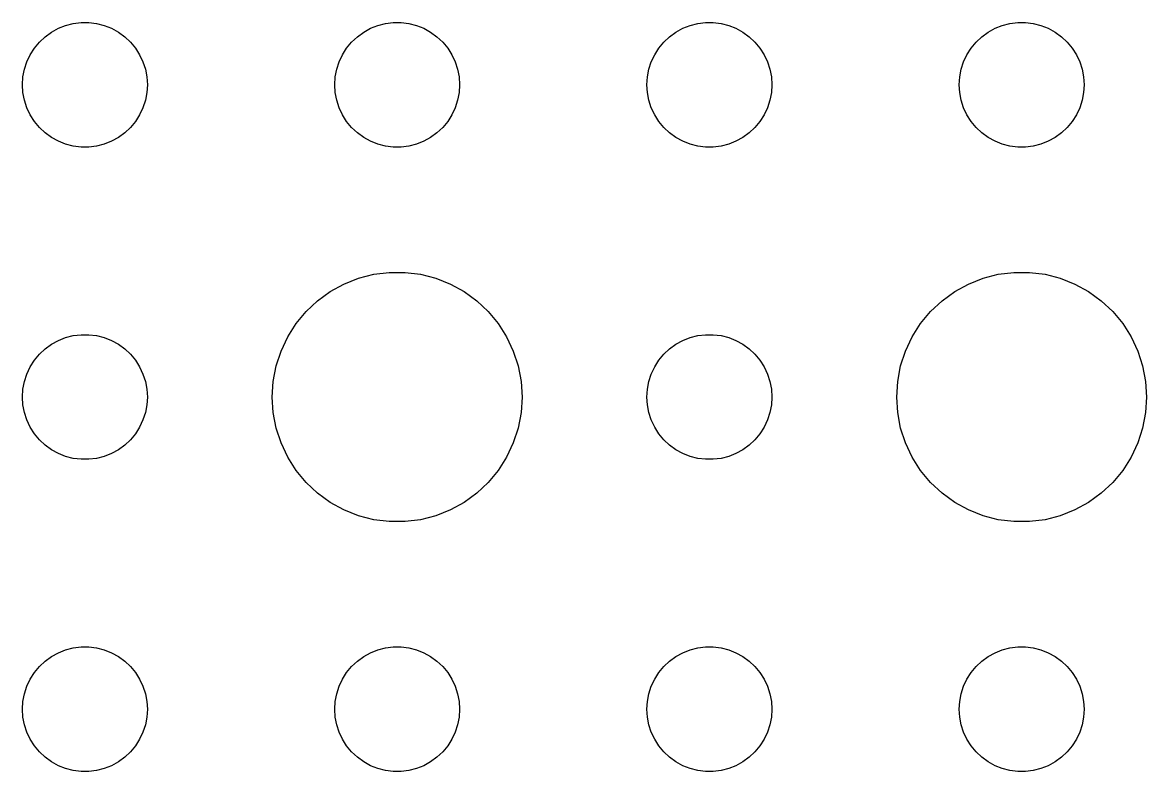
# Model space of a CAD drawing. Header units: metres. Extents: x -112 to 112, y -89 to 89.
# Drawn here: x -84 to -57, y 43.5 to 61.5 of the extents above; entities that cross this region are included whole.
import ezdxf

# ---------------------------------------------------------------- set-up
doc = ezdxf.new("R2010")
doc.units = ezdxf.units.M

msp = doc.modelspace()

# ---------------------------------------------------------------- linework, layer by layer
for p, q in [((-83.3037, 61.2665), (-83.1387, 61.3572)), ((-83.1387, 61.3572), (-82.9635, 61.4266)), ((-82.9635, 61.4266), (-82.7811, 61.4734)), ((-82.7811, 61.4734), (-82.5942, 61.497)), ((-82.5942, 61.497), (-82.4058, 61.497)), ((-82.4058, 61.497), (-82.2189, 61.4734)), ((-82.2189, 61.4734), (-82.0365, 61.4266)), ((-82.0365, 61.4266), (-81.8613, 61.3572)), ((-81.8613, 61.3572), (-81.6963, 61.2665)), ((-75.8037, 61.2665), (-75.6387, 61.3572)), ((-75.6387, 61.3572), (-75.4635, 61.4266)), ((-75.4635, 61.4266), (-75.2811, 61.4734)), ((-75.2811, 61.4734), (-75.0942, 61.497)), ((-75.0942, 61.497), (-74.9058, 61.497)), ((-74.9058, 61.497), (-74.7189, 61.4734)), ((-74.7189, 61.4734), (-74.5365, 61.4266)), ((-74.5365, 61.4266), (-74.3613, 61.3572)), ((-74.3613, 61.3572), (-74.1963, 61.2665)), ((-68.3037, 61.2665), (-68.1387, 61.3572)), ((-68.1387, 61.3572), (-67.9635, 61.4266)), ((-67.9635, 61.4266), (-67.7811, 61.4734)), ((-67.7811, 61.4734), (-67.5942, 61.497)), ((-67.5942, 61.497), (-67.4058, 61.497)), ((-67.4058, 61.497), (-67.2189, 61.4734)), ((-67.2189, 61.4734), (-67.0365, 61.4266)), ((-67.0365, 61.4266), (-66.8613, 61.3572)), ((-66.8613, 61.3572), (-66.6963, 61.2665)), ((-60.8037, 61.2665), (-60.6387, 61.3572)), ((-60.6387, 61.3572), (-60.4635, 61.4266)), ((-60.4635, 61.4266), (-60.2811, 61.4734)), ((-60.2811, 61.4734), (-60.0942, 61.497)), ((-60.0942, 61.497), (-59.9058, 61.497)), ((-59.9058, 61.497), (-59.7189, 61.4734)), ((-59.7189, 61.4734), (-59.5365, 61.4266)), ((-59.5365, 61.4266), (-59.3613, 61.3572)), ((-59.3613, 61.3572), (-59.1963, 61.2665)), ((-83.7135, 60.8817), (-83.5934, 61.0268)), ((-83.5934, 61.0268), (-83.4561, 61.1558)), ((-83.4561, 61.1558), (-83.3037, 61.2665)), ((-81.6963, 61.2665), (-81.5439, 61.1558)), ((-81.5439, 61.1558), (-81.4065, 61.0268)), ((-81.4065, 61.0268), (-81.2865, 60.8817)), ((-76.2135, 60.8817), (-76.0934, 61.0268)), ((-76.0934, 61.0268), (-75.9561, 61.1558)), ((-75.9561, 61.1558), (-75.8037, 61.2665)), ((-74.1963, 61.2665), (-74.0439, 61.1558)), ((-74.0439, 61.1558), (-73.9065, 61.0268)), ((-73.9065, 61.0268), (-73.7865, 60.8817)), ((-68.7135, 60.8817), (-68.5934, 61.0268)), ((-68.5934, 61.0268), (-68.4561, 61.1558)), ((-68.4561, 61.1558), (-68.3037, 61.2665)), ((-66.6963, 61.2665), (-66.5439, 61.1558)), ((-66.5439, 61.1558), (-66.4065, 61.0268)), ((-66.4065, 61.0268), (-66.2865, 60.8817)), ((-61.2135, 60.8817), (-61.0934, 61.0268)), ((-61.0934, 61.0268), (-60.9561, 61.1558)), ((-60.9561, 61.1558), (-60.8037, 61.2665)), ((-59.1963, 61.2665), (-59.0439, 61.1558)), ((-59.0439, 61.1558), (-58.9065, 61.0268)), ((-58.9065, 61.0268), (-58.7865, 60.8817)), ((-83.8145, 60.7226), (-83.7135, 60.8817)), ((-81.2865, 60.8817), (-81.1855, 60.7226)), ((-76.3145, 60.7226), (-76.2135, 60.8817)), ((-73.7865, 60.8817), (-73.6855, 60.7226)), ((-68.8145, 60.7226), (-68.7135, 60.8817)), ((-66.2865, 60.8817), (-66.1855, 60.7226)), ((-61.3145, 60.7226), (-61.2135, 60.8817)), ((-58.7865, 60.8817), (-58.6855, 60.7226)), ((-83.9529, 60.373), (-83.8947, 60.5522)), ((-83.8947, 60.5522), (-83.8145, 60.7226)), ((-81.1855, 60.7226), (-81.1053, 60.5522)), ((-81.1053, 60.5522), (-81.0471, 60.373)), ((-76.4529, 60.373), (-76.3947, 60.5522)), ((-76.3947, 60.5522), (-76.3145, 60.7226)), ((-73.6855, 60.7226), (-73.6053, 60.5522)), ((-73.6053, 60.5522), (-73.5471, 60.373)), ((-68.9529, 60.373), (-68.8947, 60.5522)), ((-68.8947, 60.5522), (-68.8145, 60.7226)), ((-66.1855, 60.7226), (-66.1053, 60.5522)), ((-66.1053, 60.5522), (-66.0471, 60.373)), ((-61.4529, 60.373), (-61.3947, 60.5522)), ((-61.3947, 60.5522), (-61.3145, 60.7226)), ((-58.6855, 60.7226), (-58.6053, 60.5522)), ((-58.6053, 60.5522), (-58.5471, 60.373)), ((-83.9882, 60.188), (-83.9529, 60.373)), ((-81.0471, 60.373), (-81.0118, 60.188)), ((-76.4882, 60.188), (-76.4529, 60.373)), ((-73.5471, 60.373), (-73.5118, 60.188)), ((-68.9882, 60.188), (-68.9529, 60.373)), ((-66.0471, 60.373), (-66.0118, 60.188)), ((-61.4882, 60.188), (-61.4529, 60.373)), ((-58.5471, 60.373), (-58.5118, 60.188)), ((-84, 60), (-83.9882, 60.188)), ((-83.9882, 59.812), (-84, 60)), ((-81.0118, 60.188), (-81, 60)), ((-81, 60), (-81.0118, 59.812)), ((-76.5, 60), (-76.4882, 60.188)), ((-76.4882, 59.812), (-76.5, 60)), ((-73.5118, 60.188), (-73.5, 60)), ((-73.5, 60), (-73.5118, 59.812)), ((-69, 60), (-68.9882, 60.188)), ((-68.9882, 59.812), (-69, 60)), ((-66.0118, 60.188), (-66, 60)), ((-66, 60), (-66.0118, 59.812)), ((-61.5, 60), (-61.4882, 60.188)), ((-61.4882, 59.812), (-61.5, 60)), ((-58.5118, 60.188), (-58.5, 60)), ((-58.5, 60), (-58.5118, 59.812)), ((-83.9529, 59.627), (-83.9882, 59.812)), ((-81.0118, 59.812), (-81.0471, 59.627)), ((-76.4529, 59.627), (-76.4882, 59.812)), ((-73.5118, 59.812), (-73.5471, 59.627)), ((-68.9529, 59.627), (-68.9882, 59.812)), ((-66.0118, 59.812), (-66.0471, 59.627)), ((-61.4529, 59.627), (-61.4882, 59.812)), ((-58.5118, 59.812), (-58.5471, 59.627)), ((-83.8947, 59.4478), (-83.9529, 59.627)), ((-83.8145, 59.2774), (-83.8947, 59.4478)), ((-81.1053, 59.4478), (-81.1855, 59.2774)), ((-81.0471, 59.627), (-81.1053, 59.4478)), ((-76.3947, 59.4478), (-76.4529, 59.627)), ((-76.3145, 59.2774), (-76.3947, 59.4478)), ((-73.6053, 59.4478), (-73.6855, 59.2774)), ((-73.5471, 59.627), (-73.6053, 59.4478)), ((-68.8947, 59.4478), (-68.9529, 59.627)), ((-68.8145, 59.2774), (-68.8947, 59.4478)), ((-66.1053, 59.4478), (-66.1855, 59.2774)), ((-66.0471, 59.627), (-66.1053, 59.4478)), ((-61.3947, 59.4478), (-61.4529, 59.627)), ((-61.3145, 59.2774), (-61.3947, 59.4478)), ((-58.6053, 59.4478), (-58.6855, 59.2774)), ((-58.5471, 59.627), (-58.6053, 59.4478)), ((-83.7135, 59.1183), (-83.8145, 59.2774)), ((-81.1855, 59.2774), (-81.2865, 59.1183)), ((-76.2135, 59.1183), (-76.3145, 59.2774)), ((-73.6855, 59.2774), (-73.7865, 59.1183)), ((-68.7135, 59.1183), (-68.8145, 59.2774)), ((-66.1855, 59.2774), (-66.2865, 59.1183)), ((-61.2135, 59.1183), (-61.3145, 59.2774)), ((-58.6855, 59.2774), (-58.7865, 59.1183)), ((-83.5934, 58.9732), (-83.7135, 59.1183)), ((-83.4561, 58.8442), (-83.5934, 58.9732)), ((-81.4065, 58.9732), (-81.5439, 58.8442)), ((-81.2865, 59.1183), (-81.4065, 58.9732)), ((-76.0934, 58.9732), (-76.2135, 59.1183)), ((-75.9561, 58.8442), (-76.0934, 58.9732)), ((-73.9065, 58.9732), (-74.0439, 58.8442)), ((-73.7865, 59.1183), (-73.9065, 58.9732)), ((-68.5934, 58.9732), (-68.7135, 59.1183)), ((-68.4561, 58.8442), (-68.5934, 58.9732)), ((-66.4065, 58.9732), (-66.5439, 58.8442)), ((-66.2865, 59.1183), (-66.4065, 58.9732)), ((-61.0934, 58.9732), (-61.2135, 59.1183)), ((-60.9561, 58.8442), (-61.0934, 58.9732)), ((-58.9065, 58.9732), (-59.0439, 58.8442)), ((-58.7865, 59.1183), (-58.9065, 58.9732)), ((-83.3037, 58.7335), (-83.4561, 58.8442)), ((-83.1387, 58.6428), (-83.3037, 58.7335)), ((-82.9635, 58.5734), (-83.1387, 58.6428)), ((-81.8613, 58.6428), (-82.0365, 58.5734)), ((-81.6963, 58.7335), (-81.8613, 58.6428)), ((-81.5439, 58.8442), (-81.6963, 58.7335)), ((-75.8037, 58.7335), (-75.9561, 58.8442)), ((-75.6387, 58.6428), (-75.8037, 58.7335)), ((-75.4635, 58.5734), (-75.6387, 58.6428)), ((-74.3613, 58.6428), (-74.5365, 58.5734)), ((-74.1963, 58.7335), (-74.3613, 58.6428)), ((-74.0439, 58.8442), (-74.1963, 58.7335)), ((-68.3037, 58.7335), (-68.4561, 58.8442)), ((-68.1387, 58.6428), (-68.3037, 58.7335)), ((-67.9635, 58.5734), (-68.1387, 58.6428)), ((-66.8613, 58.6428), (-67.0365, 58.5734)), ((-66.6963, 58.7335), (-66.8613, 58.6428)), ((-66.5439, 58.8442), (-66.6963, 58.7335)), ((-60.8037, 58.7335), (-60.9561, 58.8442)), ((-60.6387, 58.6428), (-60.8037, 58.7335)), ((-60.4635, 58.5734), (-60.6387, 58.6428)), ((-59.3613, 58.6428), (-59.5365, 58.5734)), ((-59.1963, 58.7335), (-59.3613, 58.6428)), ((-59.0439, 58.8442), (-59.1963, 58.7335)), ((-82.7811, 58.5266), (-82.9635, 58.5734)), ((-82.5942, 58.503), (-82.7811, 58.5266)), ((-82.4058, 58.503), (-82.5942, 58.503)), ((-82.2189, 58.5266), (-82.4058, 58.503)), ((-82.0365, 58.5734), (-82.2189, 58.5266)), ((-75.2811, 58.5266), (-75.4635, 58.5734)), ((-75.0942, 58.503), (-75.2811, 58.5266)), ((-74.9058, 58.503), (-75.0942, 58.503)), ((-74.7189, 58.5266), (-74.9058, 58.503)), ((-74.5365, 58.5734), (-74.7189, 58.5266)), ((-67.7811, 58.5266), (-67.9635, 58.5734)), ((-67.5942, 58.503), (-67.7811, 58.5266)), ((-67.4058, 58.503), (-67.5942, 58.503)), ((-67.2189, 58.5266), (-67.4058, 58.503)), ((-67.0365, 58.5734), (-67.2189, 58.5266)), ((-60.2811, 58.5266), (-60.4635, 58.5734)), ((-60.0942, 58.503), (-60.2811, 58.5266)), ((-59.9058, 58.503), (-60.0942, 58.503)), ((-59.7189, 58.5266), (-59.9058, 58.503)), ((-59.5365, 58.5734), (-59.7189, 58.5266)), ((-76.2773, 55.2145), (-75.927, 55.3532)), ((-75.927, 55.3532), (-75.5621, 55.4469)), ((-75.5621, 55.4469), (-75.1884, 55.4941)), ((-75.1884, 55.4941), (-74.8116, 55.4941)), ((-74.8116, 55.4941), (-74.4379, 55.4469)), ((-74.4379, 55.4469), (-74.073, 55.3532)), ((-74.073, 55.3532), (-73.7227, 55.2145)), ((-61.2773, 55.2145), (-60.927, 55.3532)), ((-60.927, 55.3532), (-60.5621, 55.4469)), ((-60.5621, 55.4469), (-60.1884, 55.4941)), ((-60.1884, 55.4941), (-59.8116, 55.4941)), ((-59.8116, 55.4941), (-59.4379, 55.4469)), ((-59.4379, 55.4469), (-59.0729, 55.3532)), ((-59.0729, 55.3532), (-58.7227, 55.2145)), ((-76.6075, 55.033), (-76.2773, 55.2145)), ((-73.7227, 55.2145), (-73.3925, 55.033)), ((-61.6075, 55.033), (-61.2773, 55.2145)), ((-58.7227, 55.2145), (-58.3925, 55.033)), ((-77.1869, 54.5536), (-76.9123, 54.8115)), ((-76.9123, 54.8115), (-76.6075, 55.033)), ((-73.3925, 55.033), (-73.0877, 54.8115)), ((-73.0877, 54.8115), (-72.8131, 54.5536)), ((-62.1869, 54.5536), (-61.9123, 54.8115)), ((-61.9123, 54.8115), (-61.6075, 55.033)), ((-58.3925, 55.033), (-58.0877, 54.8115)), ((-58.0877, 54.8115), (-57.8131, 54.5536)), ((-77.427, 54.2634), (-77.1869, 54.5536)), ((-72.8131, 54.5536), (-72.573, 54.2634)), ((-62.427, 54.2634), (-62.1869, 54.5536)), ((-57.8131, 54.5536), (-57.5729, 54.2634)), ((-77.6289, 53.9453), (-77.427, 54.2634)), ((-72.573, 54.2634), (-72.3711, 53.9453)), ((-62.6289, 53.9453), (-62.427, 54.2634)), ((-57.5729, 54.2634), (-57.3711, 53.9453)), ((-83.4561, 53.6558), (-83.3037, 53.7665)), ((-83.3037, 53.7665), (-83.1387, 53.8572)), ((-83.1387, 53.8572), (-82.9635, 53.9266)), ((-82.9635, 53.9266), (-82.7811, 53.9734)), ((-82.7811, 53.9734), (-82.5942, 53.997)), ((-82.5942, 53.997), (-82.4058, 53.997)), ((-82.4058, 53.997), (-82.2189, 53.9734)), ((-82.2189, 53.9734), (-82.0365, 53.9266)), ((-82.0365, 53.9266), (-81.8613, 53.8572)), ((-81.8613, 53.8572), (-81.6963, 53.7665)), ((-81.6963, 53.7665), (-81.5439, 53.6558)), ((-77.7893, 53.6044), (-77.6289, 53.9453)), ((-72.3711, 53.9453), (-72.2107, 53.6044)), ((-68.4561, 53.6558), (-68.3037, 53.7665)), ((-68.3037, 53.7665), (-68.1387, 53.8572)), ((-68.1387, 53.8572), (-67.9635, 53.9266)), ((-67.9635, 53.9266), (-67.7811, 53.9734)), ((-67.7811, 53.9734), (-67.5942, 53.997)), ((-67.5942, 53.997), (-67.4058, 53.997)), ((-67.4058, 53.997), (-67.2189, 53.9734)), ((-67.2189, 53.9734), (-67.0365, 53.9266)), ((-67.0365, 53.9266), (-66.8613, 53.8572)), ((-66.8613, 53.8572), (-66.6963, 53.7665)), ((-66.6963, 53.7665), (-66.5439, 53.6558)), ((-62.7893, 53.6044), (-62.6289, 53.9453)), ((-57.3711, 53.9453), (-57.2107, 53.6044)), ((-83.7135, 53.3817), (-83.5934, 53.5268)), ((-83.5934, 53.5268), (-83.4561, 53.6558)), ((-81.5439, 53.6558), (-81.4065, 53.5268)), ((-81.4065, 53.5268), (-81.2865, 53.3817)), ((-77.9057, 53.2461), (-77.7893, 53.6044)), ((-72.2107, 53.6044), (-72.0943, 53.2461)), ((-68.7135, 53.3817), (-68.5934, 53.5268)), ((-68.5934, 53.5268), (-68.4561, 53.6558)), ((-66.5439, 53.6558), (-66.4065, 53.5268)), ((-66.4065, 53.5268), (-66.2865, 53.3817)), ((-62.9057, 53.2461), (-62.7893, 53.6044)), ((-57.2107, 53.6044), (-57.0942, 53.2461)), ((-83.8947, 53.0522), (-83.8145, 53.2226)), ((-83.8145, 53.2226), (-83.7135, 53.3817)), ((-81.2865, 53.3817), (-81.1855, 53.2226)), ((-81.1855, 53.2226), (-81.1053, 53.0522)), ((-77.9763, 52.876), (-77.9057, 53.2461)), ((-72.0943, 53.2461), (-72.0237, 52.876)), ((-68.8947, 53.0522), (-68.8145, 53.2226)), ((-68.8145, 53.2226), (-68.7135, 53.3817)), ((-66.2865, 53.3817), (-66.1855, 53.2226)), ((-66.1855, 53.2226), (-66.1053, 53.0522)), ((-62.9763, 52.876), (-62.9057, 53.2461)), ((-57.0942, 53.2461), (-57.0237, 52.876)), ((-83.9529, 52.873), (-83.8947, 53.0522)), ((-81.1053, 53.0522), (-81.0471, 52.873)), ((-68.9529, 52.873), (-68.8947, 53.0522)), ((-66.1053, 53.0522), (-66.0471, 52.873)), ((-84, 52.5), (-83.9882, 52.688)), ((-83.9882, 52.688), (-83.9529, 52.873)), ((-81.0471, 52.873), (-81.0118, 52.688)), ((-81.0118, 52.688), (-81, 52.5)), ((-78, 52.5), (-77.9763, 52.876)), ((-72.0237, 52.876), (-72, 52.5)), ((-69, 52.5), (-68.9882, 52.688)), ((-68.9882, 52.688), (-68.9529, 52.873)), ((-66.0471, 52.873), (-66.0118, 52.688)), ((-66.0118, 52.688), (-66, 52.5)), ((-63, 52.5), (-62.9763, 52.876)), ((-57.0237, 52.876), (-57, 52.5)), ((-83.9882, 52.312), (-84, 52.5)), ((-81, 52.5), (-81.0118, 52.312)), ((-77.9763, 52.124), (-78, 52.5)), ((-72, 52.5), (-72.0237, 52.124)), ((-68.9882, 52.312), (-69, 52.5)), ((-66, 52.5), (-66.0118, 52.312)), ((-62.9763, 52.124), (-63, 52.5)), ((-57, 52.5), (-57.0237, 52.124)), ((-83.9529, 52.127), (-83.9882, 52.312)), ((-83.8947, 51.9478), (-83.9529, 52.127)), ((-81.0471, 52.127), (-81.1053, 51.9478)), ((-81.0118, 52.312), (-81.0471, 52.127)), ((-77.9057, 51.7539), (-77.9763, 52.124)), ((-72.0237, 52.124), (-72.0943, 51.7539)), ((-68.9529, 52.127), (-68.9882, 52.312)), ((-68.8947, 51.9478), (-68.9529, 52.127)), ((-66.0471, 52.127), (-66.1053, 51.9478)), ((-66.0118, 52.312), (-66.0471, 52.127)), ((-62.9057, 51.7539), (-62.9763, 52.124)), ((-57.0237, 52.124), (-57.0942, 51.7539)), ((-83.8145, 51.7774), (-83.8947, 51.9478)), ((-81.1053, 51.9478), (-81.1855, 51.7774)), ((-68.8145, 51.7774), (-68.8947, 51.9478)), ((-66.1053, 51.9478), (-66.1855, 51.7774)), ((-83.7135, 51.6183), (-83.8145, 51.7774)), ((-83.5934, 51.4732), (-83.7135, 51.6183)), ((-81.2865, 51.6183), (-81.4065, 51.4732)), ((-81.1855, 51.7774), (-81.2865, 51.6183)), ((-77.7893, 51.3956), (-77.9057, 51.7539)), ((-72.0943, 51.7539), (-72.2107, 51.3956)), ((-68.7135, 51.6183), (-68.8145, 51.7774)), ((-68.5934, 51.4732), (-68.7135, 51.6183)), ((-66.2865, 51.6183), (-66.4065, 51.4732)), ((-66.1855, 51.7774), (-66.2865, 51.6183)), ((-62.7893, 51.3956), (-62.9057, 51.7539)), ((-57.0942, 51.7539), (-57.2107, 51.3956)), ((-83.4561, 51.3442), (-83.5934, 51.4732)), ((-83.3037, 51.2335), (-83.4561, 51.3442)), ((-81.5439, 51.3442), (-81.6963, 51.2335)), ((-81.4065, 51.4732), (-81.5439, 51.3442)), ((-77.6289, 51.0547), (-77.7893, 51.3956)), ((-72.2107, 51.3956), (-72.3711, 51.0547)), ((-68.4561, 51.3442), (-68.5934, 51.4732)), ((-68.3037, 51.2335), (-68.4561, 51.3442)), ((-66.5439, 51.3442), (-66.6963, 51.2335)), ((-66.4065, 51.4732), (-66.5439, 51.3442)), ((-62.6289, 51.0547), (-62.7893, 51.3956)), ((-57.2107, 51.3956), (-57.3711, 51.0547)), ((-83.1387, 51.1428), (-83.3037, 51.2335)), ((-82.9635, 51.0734), (-83.1387, 51.1428)), ((-82.7811, 51.0266), (-82.9635, 51.0734)), ((-82.0365, 51.0734), (-82.2189, 51.0266)), ((-81.8613, 51.1428), (-82.0365, 51.0734)), ((-81.6963, 51.2335), (-81.8613, 51.1428)), ((-77.427, 50.7366), (-77.6289, 51.0547)), ((-72.3711, 51.0547), (-72.573, 50.7366)), ((-68.1387, 51.1428), (-68.3037, 51.2335)), ((-67.9635, 51.0734), (-68.1387, 51.1428)), ((-67.7811, 51.0266), (-67.9635, 51.0734)), ((-67.0365, 51.0734), (-67.2189, 51.0266)), ((-66.8613, 51.1428), (-67.0365, 51.0734)), ((-66.6963, 51.2335), (-66.8613, 51.1428)), ((-62.427, 50.7366), (-62.6289, 51.0547)), ((-57.3711, 51.0547), (-57.5729, 50.7366)), ((-82.5942, 51.003), (-82.7811, 51.0266)), ((-82.4058, 51.003), (-82.5942, 51.003)), ((-82.2189, 51.0266), (-82.4058, 51.003)), ((-67.5942, 51.003), (-67.7811, 51.0266)), ((-67.4058, 51.003), (-67.5942, 51.003)), ((-67.2189, 51.0266), (-67.4058, 51.003)), ((-77.1869, 50.4464), (-77.427, 50.7366)), ((-72.573, 50.7366), (-72.8131, 50.4464)), ((-62.1869, 50.4464), (-62.427, 50.7366)), ((-57.5729, 50.7366), (-57.8131, 50.4464)), ((-76.9123, 50.1885), (-77.1869, 50.4464)), ((-72.8131, 50.4464), (-73.0877, 50.1885)), ((-61.9123, 50.1885), (-62.1869, 50.4464)), ((-57.8131, 50.4464), (-58.0877, 50.1885)), ((-76.6075, 49.967), (-76.9123, 50.1885)), ((-76.2773, 49.7855), (-76.6075, 49.967)), ((-73.3925, 49.967), (-73.7227, 49.7855)), ((-73.0877, 50.1885), (-73.3925, 49.967)), ((-61.6075, 49.967), (-61.9123, 50.1885)), ((-61.2773, 49.7855), (-61.6075, 49.967)), ((-58.3925, 49.967), (-58.7227, 49.7855)), ((-58.0877, 50.1885), (-58.3925, 49.967)), ((-75.927, 49.6468), (-76.2773, 49.7855)), ((-73.7227, 49.7855), (-74.073, 49.6468)), ((-60.927, 49.6468), (-61.2773, 49.7855)), ((-58.7227, 49.7855), (-59.0729, 49.6468)), ((-75.5621, 49.5531), (-75.927, 49.6468)), ((-75.1884, 49.5059), (-75.5621, 49.5531)), ((-74.8116, 49.5059), (-75.1884, 49.5059)), ((-74.4379, 49.5531), (-74.8116, 49.5059)), ((-74.073, 49.6468), (-74.4379, 49.5531)), ((-60.5621, 49.5531), (-60.927, 49.6468)), ((-60.1884, 49.5059), (-60.5621, 49.5531)), ((-59.8116, 49.5059), (-60.1884, 49.5059)), ((-59.4379, 49.5531), (-59.8116, 49.5059)), ((-59.0729, 49.6468), (-59.4379, 49.5531)), ((-82.9635, 46.4266), (-82.7811, 46.4734)), ((-82.7811, 46.4734), (-82.5942, 46.497)), ((-82.5942, 46.497), (-82.4058, 46.497)), ((-82.4058, 46.497), (-82.2189, 46.4734)), ((-82.2189, 46.4734), (-82.0365, 46.4266)), ((-75.4635, 46.4266), (-75.2811, 46.4734)), ((-75.2811, 46.4734), (-75.0942, 46.497)), ((-75.0942, 46.497), (-74.9058, 46.497)), ((-74.9058, 46.497), (-74.7189, 46.4734)), ((-74.7189, 46.4734), (-74.5365, 46.4266)), ((-67.9635, 46.4266), (-67.7811, 46.4734)), ((-67.7811, 46.4734), (-67.5942, 46.497)), ((-67.5942, 46.497), (-67.4058, 46.497)), ((-67.4058, 46.497), (-67.2189, 46.4734)), ((-67.2189, 46.4734), (-67.0365, 46.4266)), ((-60.4635, 46.4266), (-60.2811, 46.4734)), ((-60.2811, 46.4734), (-60.0942, 46.497)), ((-60.0942, 46.497), (-59.9058, 46.497)), ((-59.9058, 46.497), (-59.7189, 46.4734)), ((-59.7189, 46.4734), (-59.5365, 46.4266)), ((-83.4561, 46.1558), (-83.3037, 46.2665)), ((-83.3037, 46.2665), (-83.1387, 46.3572)), ((-83.1387, 46.3572), (-82.9635, 46.4266)), ((-82.0365, 46.4266), (-81.8613, 46.3572)), ((-81.8613, 46.3572), (-81.6963, 46.2665)), ((-81.6963, 46.2665), (-81.5439, 46.1558)), ((-75.9561, 46.1558), (-75.8037, 46.2665)), ((-75.8037, 46.2665), (-75.6387, 46.3572)), ((-75.6387, 46.3572), (-75.4635, 46.4266)), ((-74.5365, 46.4266), (-74.3613, 46.3572)), ((-74.3613, 46.3572), (-74.1963, 46.2665)), ((-74.1963, 46.2665), (-74.0439, 46.1558)), ((-68.4561, 46.1558), (-68.3037, 46.2665)), ((-68.3037, 46.2665), (-68.1387, 46.3572)), ((-68.1387, 46.3572), (-67.9635, 46.4266)), ((-67.0365, 46.4266), (-66.8613, 46.3572)), ((-66.8613, 46.3572), (-66.6963, 46.2665)), ((-66.6963, 46.2665), (-66.5439, 46.1558)), ((-60.9561, 46.1558), (-60.8037, 46.2665)), ((-60.8037, 46.2665), (-60.6387, 46.3572)), ((-60.6387, 46.3572), (-60.4635, 46.4266)), ((-59.5365, 46.4266), (-59.3613, 46.3572)), ((-59.3613, 46.3572), (-59.1963, 46.2665)), ((-59.1963, 46.2665), (-59.0439, 46.1558)), ((-83.7135, 45.8817), (-83.5934, 46.0268)), ((-83.5934, 46.0268), (-83.4561, 46.1558)), ((-81.5439, 46.1558), (-81.4065, 46.0268)), ((-81.4065, 46.0268), (-81.2865, 45.8817)), ((-76.2135, 45.8817), (-76.0934, 46.0268)), ((-76.0934, 46.0268), (-75.9561, 46.1558)), ((-74.0439, 46.1558), (-73.9065, 46.0268)), ((-73.9065, 46.0268), (-73.7865, 45.8817)), ((-68.7135, 45.8817), (-68.5934, 46.0268)), ((-68.5934, 46.0268), (-68.4561, 46.1558)), ((-66.5439, 46.1558), (-66.4065, 46.0268)), ((-66.4065, 46.0268), (-66.2865, 45.8817)), ((-61.2135, 45.8817), (-61.0934, 46.0268)), ((-61.0934, 46.0268), (-60.9561, 46.1558)), ((-59.0439, 46.1558), (-58.9065, 46.0268)), ((-58.9065, 46.0268), (-58.7865, 45.8817)), ((-83.8947, 45.5522), (-83.8145, 45.7226)), ((-83.8145, 45.7226), (-83.7135, 45.8817)), ((-81.2865, 45.8817), (-81.1855, 45.7226)), ((-81.1855, 45.7226), (-81.1053, 45.5522)), ((-76.3947, 45.5522), (-76.3145, 45.7226)), ((-76.3145, 45.7226), (-76.2135, 45.8817)), ((-73.7865, 45.8817), (-73.6855, 45.7226)), ((-73.6855, 45.7226), (-73.6053, 45.5522)), ((-68.8947, 45.5522), (-68.8145, 45.7226)), ((-68.8145, 45.7226), (-68.7135, 45.8817)), ((-66.2865, 45.8817), (-66.1855, 45.7226)), ((-66.1855, 45.7226), (-66.1053, 45.5522)), ((-61.3947, 45.5522), (-61.3145, 45.7226)), ((-61.3145, 45.7226), (-61.2135, 45.8817)), ((-58.7865, 45.8817), (-58.6855, 45.7226)), ((-58.6855, 45.7226), (-58.6053, 45.5522)), ((-83.9882, 45.188), (-83.9529, 45.373)), ((-83.9529, 45.373), (-83.8947, 45.5522)), ((-81.1053, 45.5522), (-81.0471, 45.373)), ((-81.0471, 45.373), (-81.0118, 45.188)), ((-76.4882, 45.188), (-76.4529, 45.373)), ((-76.4529, 45.373), (-76.3947, 45.5522)), ((-73.6053, 45.5522), (-73.5471, 45.373)), ((-73.5471, 45.373), (-73.5118, 45.188)), ((-68.9882, 45.188), (-68.9529, 45.373)), ((-68.9529, 45.373), (-68.8947, 45.5522)), ((-66.1053, 45.5522), (-66.0471, 45.373)), ((-66.0471, 45.373), (-66.0118, 45.188)), ((-61.4882, 45.188), (-61.4529, 45.373)), ((-61.4529, 45.373), (-61.3947, 45.5522)), ((-58.6053, 45.5522), (-58.5471, 45.373)), ((-58.5471, 45.373), (-58.5118, 45.188)), ((-84, 45), (-83.9882, 45.188)), ((-81.0118, 45.188), (-81, 45)), ((-76.5, 45), (-76.4882, 45.188)), ((-73.5118, 45.188), (-73.5, 45)), ((-69, 45), (-68.9882, 45.188)), ((-66.0118, 45.188), (-66, 45)), ((-61.5, 45), (-61.4882, 45.188)), ((-58.5118, 45.188), (-58.5, 45)), ((-83.9882, 44.812), (-84, 45)), ((-81, 45), (-81.0118, 44.812)), ((-76.4882, 44.812), (-76.5, 45)), ((-73.5, 45), (-73.5118, 44.812)), ((-68.9882, 44.812), (-69, 45)), ((-66, 45), (-66.0118, 44.812)), ((-61.4882, 44.812), (-61.5, 45)), ((-58.5, 45), (-58.5118, 44.812)), ((-83.9529, 44.627), (-83.9882, 44.812)), ((-83.8947, 44.4478), (-83.9529, 44.627)), ((-81.0471, 44.627), (-81.1053, 44.4478)), ((-81.0118, 44.812), (-81.0471, 44.627)), ((-76.4529, 44.627), (-76.4882, 44.812)), ((-76.3947, 44.4478), (-76.4529, 44.627)), ((-73.5471, 44.627), (-73.6053, 44.4478)), ((-73.5118, 44.812), (-73.5471, 44.627)), ((-68.9529, 44.627), (-68.9882, 44.812)), ((-68.8947, 44.4478), (-68.9529, 44.627)), ((-66.0471, 44.627), (-66.1053, 44.4478)), ((-66.0118, 44.812), (-66.0471, 44.627)), ((-61.4529, 44.627), (-61.4882, 44.812)), ((-61.3947, 44.4478), (-61.4529, 44.627)), ((-58.5471, 44.627), (-58.6053, 44.4478)), ((-58.5118, 44.812), (-58.5471, 44.627)), ((-83.8145, 44.2774), (-83.8947, 44.4478)), ((-81.1053, 44.4478), (-81.1855, 44.2774)), ((-76.3145, 44.2774), (-76.3947, 44.4478)), ((-73.6053, 44.4478), (-73.6855, 44.2774)), ((-68.8145, 44.2774), (-68.8947, 44.4478)), ((-66.1053, 44.4478), (-66.1855, 44.2774)), ((-61.3145, 44.2774), (-61.3947, 44.4478)), ((-58.6053, 44.4478), (-58.6855, 44.2774)), ((-83.7135, 44.1183), (-83.8145, 44.2774)), ((-83.5934, 43.9732), (-83.7135, 44.1183)), ((-81.2865, 44.1183), (-81.4065, 43.9732)), ((-81.1855, 44.2774), (-81.2865, 44.1183)), ((-76.2135, 44.1183), (-76.3145, 44.2774)), ((-76.0934, 43.9732), (-76.2135, 44.1183)), ((-73.7865, 44.1183), (-73.9065, 43.9732)), ((-73.6855, 44.2774), (-73.7865, 44.1183)), ((-68.7135, 44.1183), (-68.8145, 44.2774)), ((-68.5934, 43.9732), (-68.7135, 44.1183)), ((-66.2865, 44.1183), (-66.4065, 43.9732)), ((-66.1855, 44.2774), (-66.2865, 44.1183)), ((-61.2135, 44.1183), (-61.3145, 44.2774)), ((-61.0934, 43.9732), (-61.2135, 44.1183)), ((-58.7865, 44.1183), (-58.9065, 43.9732)), ((-58.6855, 44.2774), (-58.7865, 44.1183)), ((-83.4561, 43.8442), (-83.5934, 43.9732)), ((-83.3037, 43.7335), (-83.4561, 43.8442)), ((-81.5439, 43.8442), (-81.6963, 43.7335)), ((-81.4065, 43.9732), (-81.5439, 43.8442)), ((-75.9561, 43.8442), (-76.0934, 43.9732)), ((-75.8037, 43.7335), (-75.9561, 43.8442)), ((-74.0439, 43.8442), (-74.1963, 43.7335)), ((-73.9065, 43.9732), (-74.0439, 43.8442)), ((-68.4561, 43.8442), (-68.5934, 43.9732)), ((-68.3037, 43.7335), (-68.4561, 43.8442)), ((-66.5439, 43.8442), (-66.6963, 43.7335)), ((-66.4065, 43.9732), (-66.5439, 43.8442)), ((-60.9561, 43.8442), (-61.0934, 43.9732)), ((-60.8037, 43.7335), (-60.9561, 43.8442)), ((-59.0439, 43.8442), (-59.1963, 43.7335)), ((-58.9065, 43.9732), (-59.0439, 43.8442)), ((-83.1387, 43.6428), (-83.3037, 43.7335)), ((-82.9635, 43.5734), (-83.1387, 43.6428)), ((-82.7811, 43.5266), (-82.9635, 43.5734)), ((-82.5942, 43.503), (-82.7811, 43.5266)), ((-82.4058, 43.503), (-82.5942, 43.503)), ((-82.2189, 43.5266), (-82.4058, 43.503)), ((-82.0365, 43.5734), (-82.2189, 43.5266)), ((-81.8613, 43.6428), (-82.0365, 43.5734)), ((-81.6963, 43.7335), (-81.8613, 43.6428)), ((-75.6387, 43.6428), (-75.8037, 43.7335)), ((-75.4635, 43.5734), (-75.6387, 43.6428)), ((-75.2811, 43.5266), (-75.4635, 43.5734)), ((-75.0942, 43.503), (-75.2811, 43.5266)), ((-74.9058, 43.503), (-75.0942, 43.503)), ((-74.7189, 43.5266), (-74.9058, 43.503)), ((-74.5365, 43.5734), (-74.7189, 43.5266)), ((-74.3613, 43.6428), (-74.5365, 43.5734)), ((-74.1963, 43.7335), (-74.3613, 43.6428)), ((-68.1387, 43.6428), (-68.3037, 43.7335)), ((-67.9635, 43.5734), (-68.1387, 43.6428)), ((-67.7811, 43.5266), (-67.9635, 43.5734)), ((-67.5942, 43.503), (-67.7811, 43.5266)), ((-67.4058, 43.503), (-67.5942, 43.503)), ((-67.2189, 43.5266), (-67.4058, 43.503)), ((-67.0365, 43.5734), (-67.2189, 43.5266)), ((-66.8613, 43.6428), (-67.0365, 43.5734)), ((-66.6963, 43.7335), (-66.8613, 43.6428)), ((-60.6387, 43.6428), (-60.8037, 43.7335)), ((-60.4635, 43.5734), (-60.6387, 43.6428)), ((-60.2811, 43.5266), (-60.4635, 43.5734)), ((-60.0942, 43.503), (-60.2811, 43.5266)), ((-59.9058, 43.503), (-60.0942, 43.503)), ((-59.7189, 43.5266), (-59.9058, 43.503)), ((-59.5365, 43.5734), (-59.7189, 43.5266)), ((-59.3613, 43.6428), (-59.5365, 43.5734)), ((-59.1963, 43.7335), (-59.3613, 43.6428))]:
    msp.add_line(p, q)

doc.saveas('drawing.dxf')
